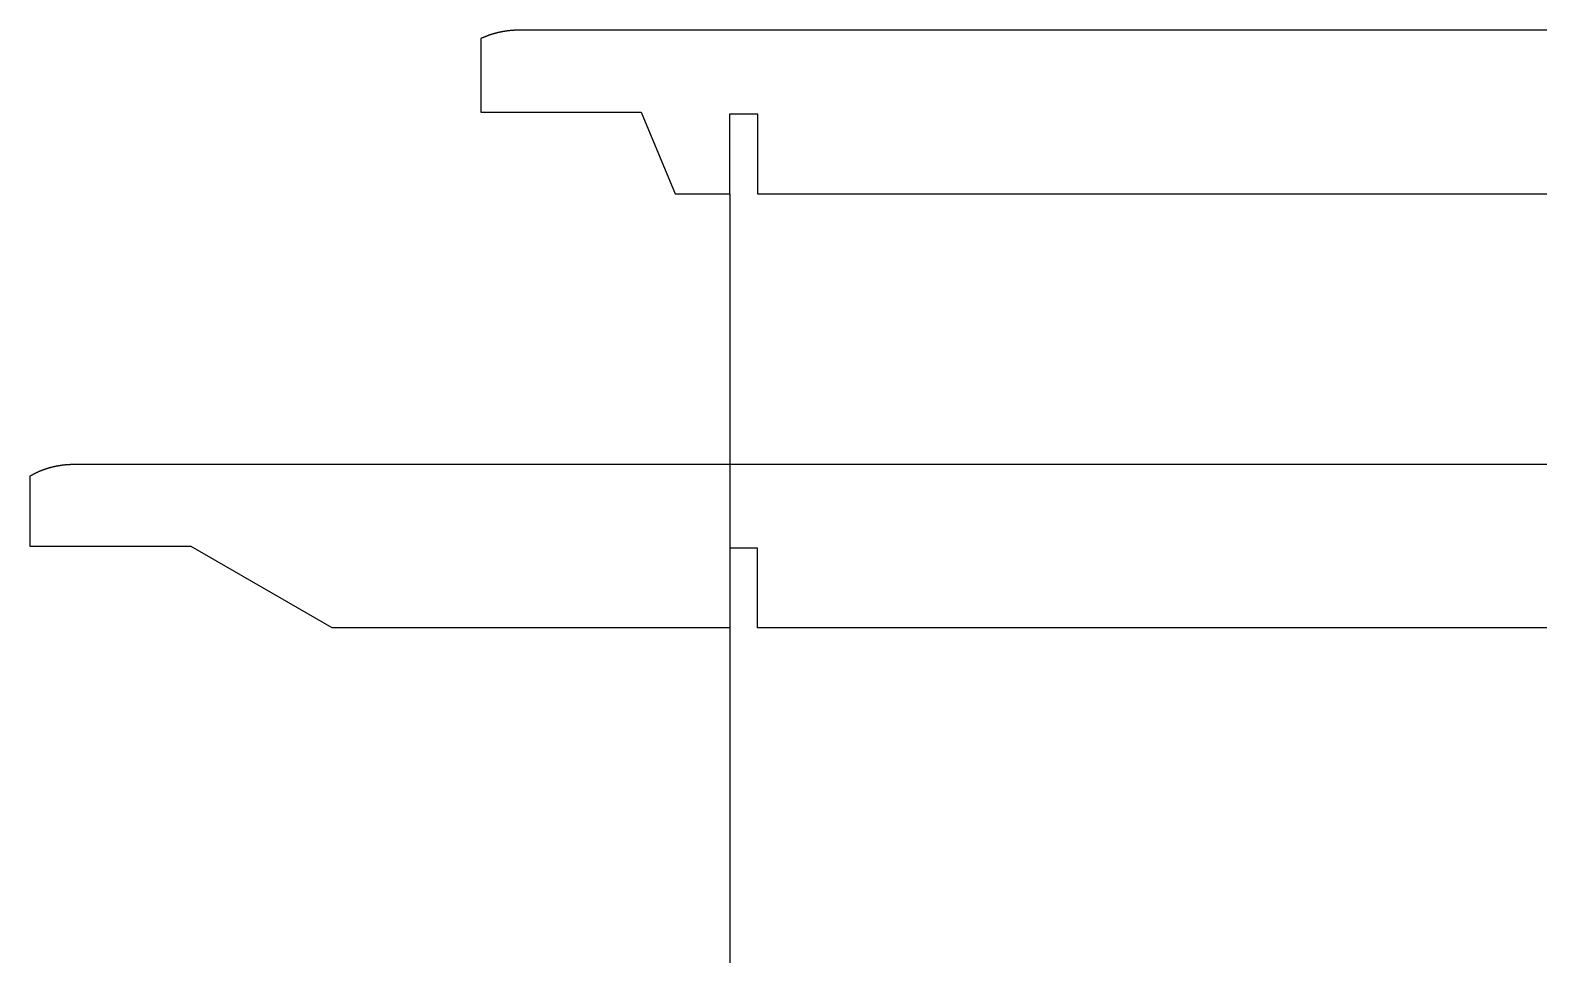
# Model space of a CAD drawing. Header units: inches. Extents: x -1514 to 1282, y -2074 to 286.
# Drawn here: x -785.68 to -766.76, y -457.81 to -446.22 of the extents above; entities that cross this region are included whole.
import ezdxf

# ---------------------------------------------------------------- set-up
doc = ezdxf.new("R2010")
doc.units = ezdxf.units.IN
doc.header["$LTSCALE"] = 0.1
doc.header["$MEASUREMENT"] = 0

msp = doc.modelspace()

# ---------------------------------------------------------------- linework, layer by layer
at = {"color": 3}
msp.add_line((-776.9054, -448.27219), (-776.90541, -532.30847), dxfattribs=at)
at = {"color": 7, "linetype": 'Continuous', "lineweight": 25}
for points in [[(-752.69163, -446.22219), (-779.54075, -446.22219), (-779.54453, -446.2222), (-779.54833, -446.22221), (-779.55213, -446.22224), (-779.55593, -446.22228), (-779.55973, -446.22234), (-779.56353, -446.2224), (-779.56733, -446.22248), (-779.57113, -446.22256), (-779.57494, -446.22266), (-779.57874, -446.22277), (-779.58254, -446.2229), (-779.58634, -446.22303), (-779.59014, -446.22318), (-779.59394, -446.22334), (-779.59774, -446.22351), (-779.60153, -446.22369), (-779.60533, -446.22388), (-779.60913, -446.22409), (-779.61293, -446.22431), (-779.61672, -446.22454), (-779.62052, -446.22478), (-779.62431, -446.22503), (-779.62811, -446.2253), (-779.6319, -446.22558), (-779.63569, -446.22586), (-779.63948, -446.22617), (-779.64328, -446.22648), (-779.64706, -446.22681), (-779.6508, -446.22714), (-779.65454, -446.22748), (-779.65828, -446.22784), (-779.66202, -446.22821), (-779.66577, -446.2286), (-779.66951, -446.22899), (-779.67325, -446.2294), (-779.67699, -446.22982), (-779.68073, -446.23025), (-779.68447, -446.23069), (-779.68821, -446.23115), (-779.69195, -446.23162), (-779.69569, -446.2321), (-779.69942, -446.23259), (-779.70316, -446.2331), (-779.7069, -446.23361), (-779.71063, -446.23414), (-779.71437, -446.23469), (-779.7181, -446.23524), (-779.72183, -446.23581), (-779.72557, -446.23639), (-779.7293, -446.23698), (-779.73302, -446.23758), (-779.73675, -446.2382), (-779.74048, -446.23882), (-779.7442, -446.23946), (-779.74793, -446.24012), (-779.75165, -446.24078), (-779.75537, -446.24146), (-779.75908, -446.24215), (-779.7628, -446.24285), (-779.76652, -446.24357), (-779.77023, -446.2443), (-779.77394, -446.24503), (-779.77765, -446.24579), (-779.78135, -446.24655), (-779.78506, -446.24733), (-779.78876, -446.24812), (-779.79246, -446.24892), (-779.79615, -446.24973), (-779.79985, -446.25056), (-779.80354, -446.2514), (-779.80723, -446.25225), (-779.81092, -446.25311), (-779.8146, -446.25399), (-779.81828, -446.25488), (-779.82196, -446.25578), (-779.82563, -446.25669), (-779.82931, -446.25762), (-779.83297, -446.25856), (-779.83664, -446.25951), (-779.8403, -446.26047), (-779.84396, -446.26145), (-779.84762, -446.26244), (-779.85127, -446.26344), (-779.85492, -446.26445), (-779.85856, -446.26548), (-779.86221, -446.26652), (-779.86584, -446.26757), (-779.86948, -446.26863), (-779.87311, -446.26971), (-779.87673, -446.2708), (-779.88036, -446.2719), (-779.88398, -446.27302), (-779.88759, -446.27414), (-779.8912, -446.27528), (-779.89481, -446.27643), (-779.89841, -446.2776), (-779.902, -446.27878), (-779.9056, -446.27997), (-779.90919, -446.28117), (-779.91277, -446.28238), (-779.91635, -446.28361), (-779.91992, -446.28485), (-779.92349, -446.28611), (-779.92706, -446.28737), (-779.93062, -446.28865), (-779.93417, -446.28994), (-779.93772, -446.29125), (-779.94126, -446.29256), (-779.9448, -446.29389), (-779.94834, -446.29523), (-779.95187, -446.29659), (-779.95539, -446.29796), (-779.95891, -446.29934), (-779.96242, -446.30073), (-779.96593, -446.30213), (-779.96943, -446.30355), (-779.97292, -446.30498), (-779.97641, -446.30643), (-779.97989, -446.30789), (-779.98337, -446.30936), (-779.98684, -446.31084), (-779.99031, -446.31233), (-779.99377, -446.31384), (-779.99722, -446.31536), (-780.00067, -446.3169), (-780.00411, -446.31844), (-780.00754, -446.32), (-780.0255, -446.32824), (-780.0255, -447.25134), (-778.01715, -447.25134), (-777.59061, -448.27219), (-776.9054, -448.27219), (-776.9054, -447.27219), (-776.5554, -447.27219), (-776.5554, -448.27219), (-766.29116, -448.27219)], [(-766.29117, -453.71399), (-776.55541, -453.71399), (-776.55541, -452.71399), (-776.90541, -452.71399), (-776.90541, -453.71399), (-777.38075, -453.71399), (-777.8311, -453.71399), (-778.28144, -453.71399), (-778.73178, -453.71399), (-779.18213, -453.71399), (-779.63247, -453.71399), (-780.08281, -453.71399), (-780.53315, -453.71399), (-780.9835, -453.71399), (-781.43384, -453.71399), (-781.89088, -453.71399), (-783.65849, -452.69345), (-785.6768, -452.69345), (-785.6768, -451.81074), (-785.66049, -451.80139), (-785.65668, -451.79923), (-785.65287, -451.79709), (-785.64904, -451.79496), (-785.64521, -451.79285), (-785.64136, -451.79076), (-785.63751, -451.78869), (-785.63364, -451.78663), (-785.62977, -451.78459), (-785.62588, -451.78256), (-785.62199, -451.78056), (-785.61808, -451.77857), (-785.61417, -451.77659), (-785.61024, -451.77464), (-785.60631, -451.7727), (-785.60237, -451.77077), (-785.59842, -451.76887), (-785.59446, -451.76698), (-785.59049, -451.76511), (-785.58651, -451.76325), (-785.58253, -451.76142), (-785.57854, -451.75959), (-785.57453, -451.75779), (-785.57052, -451.756), (-785.56651, -451.75423), (-785.56248, -451.75248), (-785.55845, -451.75074), (-785.5544, -451.74902), (-785.55035, -451.74732), (-785.5463, -451.74564), (-785.54223, -451.74397), (-785.53816, -451.74232), (-785.53408, -451.74069), (-785.53, -451.73907), (-785.52591, -451.73747), (-785.52181, -451.73589), (-785.5177, -451.73432), (-785.51359, -451.73277), (-785.50947, -451.73124), (-785.50534, -451.72973), (-785.50121, -451.72823), (-785.49707, -451.72675), (-785.49293, -451.72529), (-785.48878, -451.72385), (-785.48462, -451.72242), (-785.48046, -451.72101), (-785.4763, -451.71961), (-785.47212, -451.71824), (-785.46795, -451.71688), (-785.46376, -451.71554), (-785.45958, -451.71421), (-785.45538, -451.71291), (-785.45118, -451.71162), (-785.44698, -451.71035), (-785.44277, -451.70909), (-785.43856, -451.70785), (-785.43435, -451.70663), (-785.43013, -451.70543), (-785.4259, -451.70425), (-785.42167, -451.70308), (-785.41744, -451.70193), (-785.4132, -451.70079), (-785.40896, -451.69968), (-785.40472, -451.69858), (-785.40047, -451.6975), (-785.39622, -451.69644), (-785.39196, -451.69539), (-785.3877, -451.69436), (-785.38344, -451.69335), (-785.37918, -451.69236), (-785.37491, -451.69138), (-785.37064, -451.69042), (-785.36637, -451.68948), (-785.36209, -451.68856), (-785.35782, -451.68765), (-785.35354, -451.68677), (-785.34926, -451.6859), (-785.34497, -451.68504), (-785.34069, -451.68421), (-785.3364, -451.68339), (-785.33211, -451.68259), (-785.32783, -451.68181), (-785.32568, -451.68143), (-785.3246, -451.68124), (-785.32349, -451.68104), (-785.31917, -451.68029), (-785.31483, -451.67955), (-785.31048, -451.67883), (-785.30613, -451.67813), (-785.30178, -451.67745), (-785.29743, -451.67678), (-785.29307, -451.67613), (-785.28871, -451.67549), (-785.28434, -451.67488), (-785.27997, -451.67428), (-785.2756, -451.67369), (-785.27123, -451.67313), (-785.26686, -451.67258), (-785.26248, -451.67205), (-785.2581, -451.67154), (-785.25372, -451.67104), (-785.24934, -451.67056), (-785.24495, -451.6701), (-785.24057, -451.66965), (-785.23618, -451.66922), (-785.23179, -451.66881), (-785.2274, -451.66841), (-785.22301, -451.66804), (-785.21861, -451.66768), (-785.21422, -451.66733), (-785.20982, -451.667), (-785.20542, -451.66669), (-785.20103, -451.6664), (-785.19663, -451.66613), (-785.19223, -451.66587), (-785.18783, -451.66562), (-785.18342, -451.6654), (-785.17902, -451.66519), (-785.17462, -451.665), (-785.17022, -451.66482), (-785.16582, -451.66466), (-785.16142, -451.66452), (-785.15701, -451.66439), (-785.15261, -451.66429), (-785.14821, -451.66419), (-785.14381, -451.66412), (-785.13941, -451.66406), (-785.13501, -451.66402), (-785.13061, -451.66399), (-785.12623, -451.66399), (-747.10615, -451.66399)]]:
    msp.add_lwpolyline(points, dxfattribs=at)

doc.saveas('drawing.dxf')
